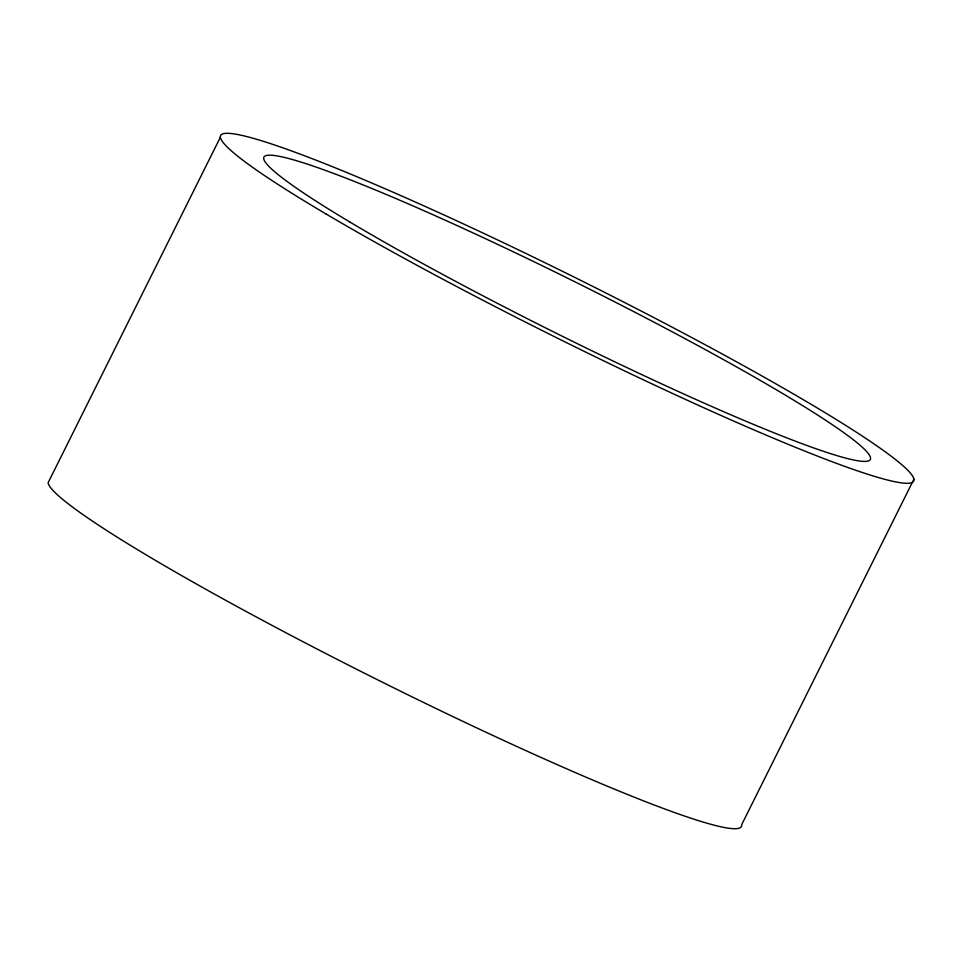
<?xml version="1.0" encoding="UTF-8"?>
<svg xmlns="http://www.w3.org/2000/svg" width="962" height="962" viewBox="0 0 962 962"><rect width="100%" height="100%" fill="white"/><g stroke="black" fill="none" stroke-linecap="round" stroke-linejoin="round"><path stroke-width="1.44" d="M220.334 137.313L48.1 482.756A387.241 31.061 26.5 0 0 400.384 691.113A387.241 31.061 26.5 0 0 741.666 824.687L913.9 479.244M350.228 222.234A338.828 27.177 26.5 0 0 859.391 461.002A338.828 27.177 26.5 0 0 491.726 241.606A338.828 27.177 26.5 0 0 350.228 222.234M325.793 213.829A387.241 31.061 26.5 0 0 903.51 483.104A387.241 31.061 26.5 0 0 472.041 227.91A387.241 31.061 26.5 0 0 325.793 213.829"/></g></svg>
